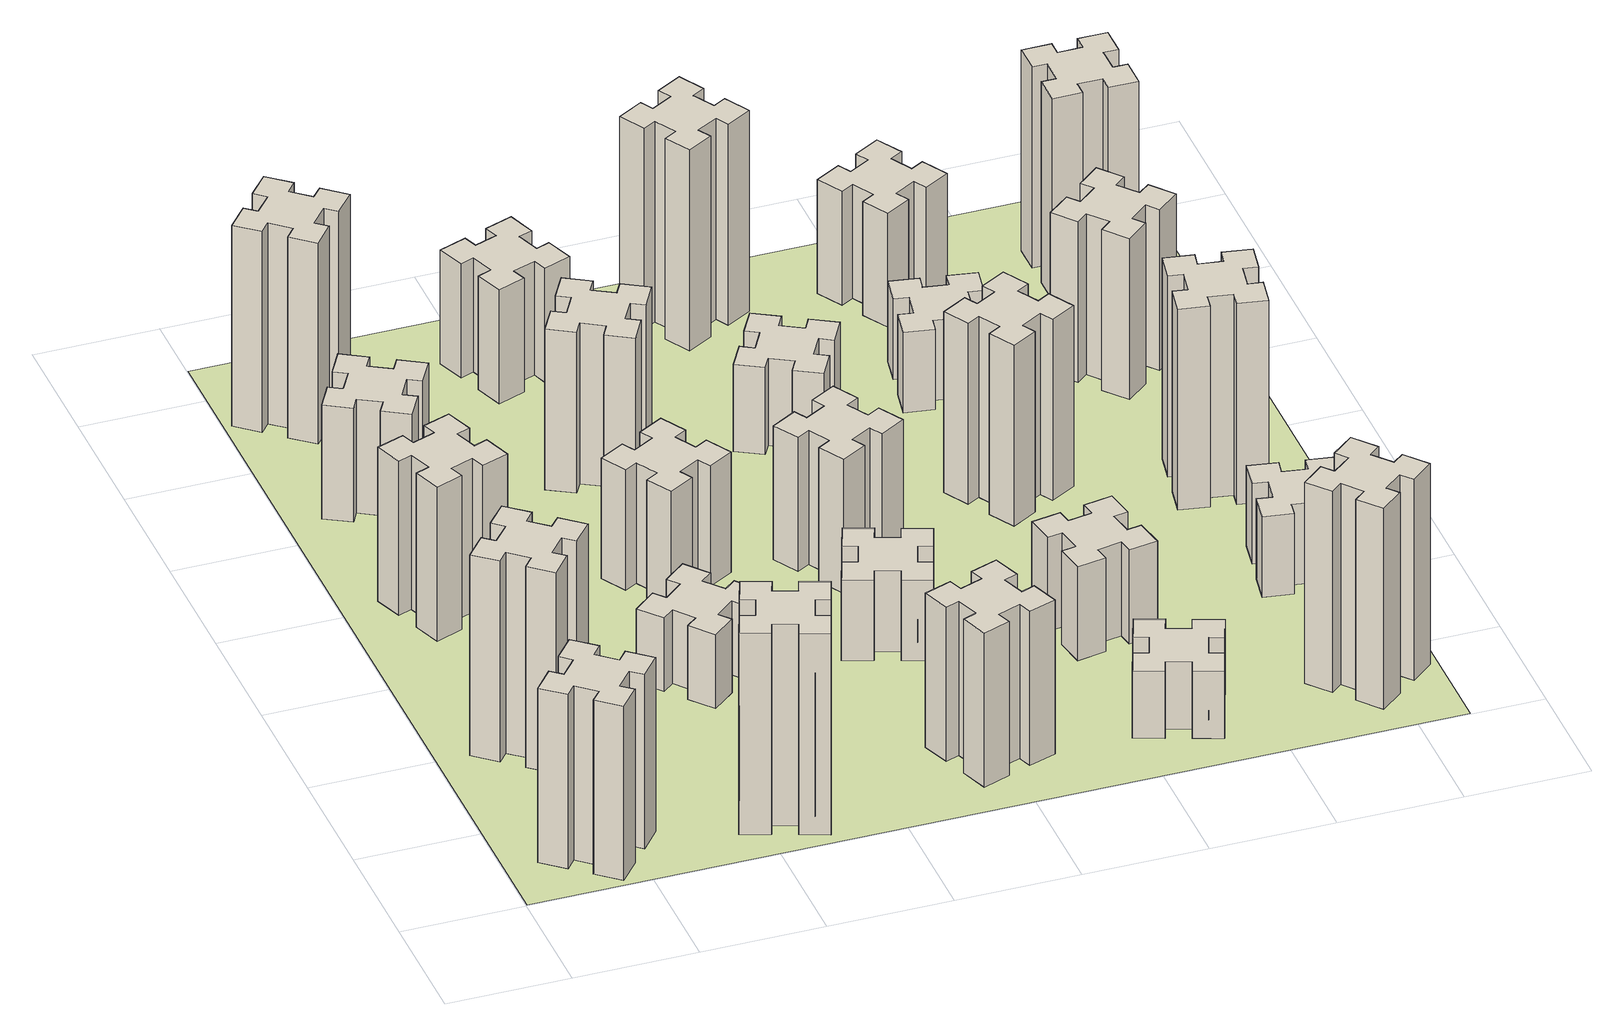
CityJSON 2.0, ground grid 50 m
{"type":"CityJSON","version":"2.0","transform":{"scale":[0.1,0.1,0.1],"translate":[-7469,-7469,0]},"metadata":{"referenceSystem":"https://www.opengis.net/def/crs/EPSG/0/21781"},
"CityObjects":{
"building1":{"type":"Building","attributes":{"class":"1000","function":"1000","usage":"1000","yearOfConstruction":2016,"roofType":"1000","measuredHeight":78,"storeysAboveGround":30,"storeysBelowGround":0},"geometry":[{"type":"Solid","lod":"1","boundaries":[[[[0,1,2,3,4,5,6,7,8,9,10,11,12,13,14,15,16,17,18,19]],[[17,16,20,21]],[[16,15,22,20]],[[15,14,23,22]],[[14,13,24,23]],[[13,12,25,24]],[[12,11,26,25]],[[11,10,27,26]],[[10,9,28,27]],[[9,8,29,28]],[[8,7,30,29]],[[7,6,31,30]],[[6,5,32,31]],[[5,4,33,32]],[[4,3,34,33]],[[3,2,35,34]],[[2,1,36,35]],[[1,0,37,36]],[[0,19,38,37]],[[19,18,39,38]],[[18,17,21,39]],[[24,25,26,27,28,29,30,31,32,33,34,35,36,37,38,39,21,20,22,23]]]]}]},
"building2":{"type":"Building","attributes":{"class":"1000","function":"1000","usage":"1000","yearOfConstruction":2016,"roofType":"1000","measuredHeight":90,"storeysAboveGround":30,"storeysBelowGround":0},"geometry":[{"type":"Solid","lod":"1","boundaries":[[[[40,41,42,43,44,45,46,47,48,49,50,51,52,53,54,55,56,57,58,59]],[[57,56,60,61]],[[56,55,62,60]],[[55,54,63,62]],[[54,53,64,63]],[[53,52,65,64]],[[52,51,66,65]],[[51,50,67,66]],[[50,49,68,67]],[[49,48,69,68]],[[48,47,70,69]],[[47,46,71,70]],[[46,45,72,71]],[[45,44,73,72]],[[44,43,74,73]],[[43,42,75,74]],[[42,41,76,75]],[[41,40,77,76]],[[40,59,78,77]],[[59,58,79,78]],[[58,57,61,79]],[[64,65,66,67,68,69,70,71,72,73,74,75,76,77,78,79,61,60,62,63]]]]}]},
"building3":{"type":"Building","attributes":{"class":"1000","function":"1000","usage":"1000","yearOfConstruction":2016,"roofType":"1000","measuredHeight":69,"storeysAboveGround":30,"storeysBelowGround":0},"geometry":[{"type":"Solid","lod":"1","boundaries":[[[[80,81,82,83,84,85,86,87,88,89,90,91,92,93,94,95,96,97,98,99]],[[97,96,100,101]],[[96,95,102,100]],[[95,94,103,102]],[[94,93,104,103]],[[93,92,105,104]],[[92,91,106,105]],[[91,90,107,106]],[[90,89,108,107]],[[89,88,109,108]],[[88,87,110,109]],[[87,86,111,110]],[[86,85,112,111]],[[85,84,113,112]],[[84,83,114,113]],[[83,82,115,114]],[[82,81,116,115]],[[81,80,117,116]],[[80,99,118,117]],[[99,98,119,118]],[[98,97,101,119]],[[104,105,106,107,108,109,110,111,112,113,114,115,116,117,118,119,101,100,102,103]]]]}]},
"building4":{"type":"Building","attributes":{"class":"1000","function":"1000","usage":"1000","yearOfConstruction":2016,"roofType":"1000","measuredHeight":51,"storeysAboveGround":30,"storeysBelowGround":0},"geometry":[{"type":"Solid","lod":"1","boundaries":[[[[120,121,122,123,124,125,126,127,128,129,130,131,132,133,134,135,136,137,138,139]],[[137,136,140,141]],[[136,135,142,140]],[[135,134,143,142]],[[134,133,144,143]],[[133,132,145,144]],[[132,131,146,145]],[[131,130,147,146]],[[130,129,148,147]],[[129,128,149,148]],[[128,127,150,149]],[[127,126,151,150]],[[126,125,152,151]],[[125,124,153,152]],[[124,123,154,153]],[[123,122,155,154]],[[122,121,156,155]],[[121,120,157,156]],[[120,139,158,157]],[[139,138,159,158]],[[138,137,141,159]],[[144,145,146,147,148,149,150,151,152,153,154,155,156,157,158,159,141,140,142,143]]]]}]},
"building5":{"type":"Building","attributes":{"class":"1000","function":"1000","usage":"1000","yearOfConstruction":2016,"roofType":"1000","measuredHeight":90,"storeysAboveGround":30,"storeysBelowGround":0},"geometry":[{"type":"Solid","lod":"1","boundaries":[[[[160,161,162,163,164,165,166,167,168,169,170,171,172,173,174,175,176,177,178,179]],[[177,176,180,181]],[[176,175,182,180]],[[175,174,183,182]],[[174,173,184,183]],[[173,172,185,184]],[[172,171,186,185]],[[171,170,187,186]],[[170,169,188,187]],[[169,168,189,188]],[[168,167,190,189]],[[167,166,191,190]],[[166,165,192,191]],[[165,164,193,192]],[[164,163,194,193]],[[163,162,195,194]],[[162,161,196,195]],[[161,160,197,196]],[[160,179,198,197]],[[179,178,199,198]],[[178,177,181,199]],[[184,185,186,187,188,189,190,191,192,193,194,195,196,197,198,199,181,180,182,183]]]]}]},
"building6":{"type":"Building","attributes":{"class":"1000","function":"1000","usage":"1000","yearOfConstruction":2016,"roofType":"1000","measuredHeight":90,"storeysAboveGround":30,"storeysBelowGround":0},"geometry":[{"type":"Solid","lod":"1","boundaries":[[[[200,201,202,203,204,205,206,207,208,209,210,211,212,213,214,215,216,217,218,219]],[[217,216,220,221]],[[216,215,222,220]],[[215,214,223,222]],[[214,213,224,223]],[[213,212,225,224]],[[212,211,226,225]],[[211,210,227,226]],[[210,209,228,227]],[[209,208,229,228]],[[208,207,230,229]],[[207,206,231,230]],[[206,205,232,231]],[[205,204,233,232]],[[204,203,234,233]],[[203,202,235,234]],[[202,201,236,235]],[[201,200,237,236]],[[200,219,238,237]],[[219,218,239,238]],[[218,217,221,239]],[[224,225,226,227,228,229,230,231,232,233,234,235,236,237,238,239,221,220,222,223]]]]}]},
"building7":{"type":"Building","attributes":{"class":"1000","function":"1000","usage":"1000","yearOfConstruction":2016,"roofType":"1000","measuredHeight":33,"storeysAboveGround":30,"storeysBelowGround":0},"geometry":[{"type":"Solid","lod":"1","boundaries":[[[[240,241,242,243,244,245,246,247,248,249,250,251,252,253,254,255,256,257,258,259]],[[257,256,260,261]],[[256,255,262,260]],[[255,254,263,262]],[[254,253,264,263]],[[253,252,265,264]],[[252,251,266,265]],[[251,250,267,266]],[[250,249,268,267]],[[249,248,269,268]],[[248,247,270,269]],[[247,246,271,270]],[[246,245,272,271]],[[245,244,273,272]],[[244,243,274,273]],[[243,242,275,274]],[[242,241,276,275]],[[241,240,277,276]],[[240,259,278,277]],[[259,258,279,278]],[[258,257,261,279]],[[264,265,266,267,268,269,270,271,272,273,274,275,276,277,278,279,261,260,262,263]]]]}]},
"building8":{"type":"Building","attributes":{"class":"1000","function":"1000","usage":"1000","yearOfConstruction":2016,"roofType":"1000","measuredHeight":54,"storeysAboveGround":30,"storeysBelowGround":0},"geometry":[{"type":"Solid","lod":"1","boundaries":[[[[280,281,282,283,284,285,286,287,288,289,290,291,292,293,294,295,296,297,298,299]],[[297,296,300,301]],[[296,295,302,300]],[[295,294,303,302]],[[294,293,304,303]],[[293,292,305,304]],[[292,291,306,305]],[[291,290,307,306]],[[290,289,308,307]],[[289,288,309,308]],[[288,287,310,309]],[[287,286,311,310]],[[286,285,312,311]],[[285,284,313,312]],[[284,283,314,313]],[[283,282,315,314]],[[282,281,316,315]],[[281,280,317,316]],[[280,299,318,317]],[[299,298,319,318]],[[298,297,301,319]],[[304,305,306,307,308,309,310,311,312,313,314,315,316,317,318,319,301,300,302,303]]]]}]},
"building9":{"type":"Building","attributes":{"class":"1000","function":"1000","usage":"1000","yearOfConstruction":2016,"roofType":"1000","measuredHeight":72,"storeysAboveGround":30,"storeysBelowGround":0},"geometry":[{"type":"Solid","lod":"1","boundaries":[[[[320,321,322,323,324,325,326,327,328,329,330,331,332,333,334,335,336,337,338,339]],[[337,336,340,341]],[[336,335,342,340]],[[335,334,343,342]],[[334,333,344,343]],[[333,332,345,344]],[[332,331,346,345]],[[331,330,347,346]],[[330,329,348,347]],[[329,328,349,348]],[[328,327,350,349]],[[327,326,351,350]],[[326,325,352,351]],[[325,324,353,352]],[[324,323,354,353]],[[323,322,355,354]],[[322,321,356,355]],[[321,320,357,356]],[[320,339,358,357]],[[339,338,359,358]],[[338,337,341,359]],[[344,345,346,347,348,349,350,351,352,353,354,355,356,357,358,359,341,340,342,343]]]]}]},
"building10":{"type":"Building","attributes":{"class":"1000","function":"1000","usage":"1000","yearOfConstruction":2016,"roofType":"1000","measuredHeight":69,"storeysAboveGround":30,"storeysBelowGround":0},"geometry":[{"type":"Solid","lod":"1","boundaries":[[[[360,361,362,363,364,365,366,367,368,369,370,371,372,373,374,375,376,377,378,379]],[[377,376,380,381]],[[376,375,382,380]],[[375,374,383,382]],[[374,373,384,383]],[[373,372,385,384]],[[372,371,386,385]],[[371,370,387,386]],[[370,369,388,387]],[[369,368,389,388]],[[368,367,390,389]],[[367,366,391,390]],[[366,365,392,391]],[[365,364,393,392]],[[364,363,394,393]],[[363,362,395,394]],[[362,361,396,395]],[[361,360,397,396]],[[360,379,398,397]],[[379,378,399,398]],[[378,377,381,399]],[[384,385,386,387,388,389,390,391,392,393,394,395,396,397,398,399,381,380,382,383]]]]}]},
"building11":{"type":"Building","attributes":{"class":"1000","function":"1000","usage":"1000","yearOfConstruction":2016,"roofType":"1000","measuredHeight":51,"storeysAboveGround":30,"storeysBelowGround":0},"geometry":[{"type":"Solid","lod":"1","boundaries":[[[[400,401,402,403,404,405,406,407,408,409,410,411,412,413,414,415,416,417,418,419]],[[417,416,420,421]],[[416,415,422,420]],[[415,414,423,422]],[[414,413,424,423]],[[413,412,425,424]],[[412,411,426,425]],[[411,410,427,426]],[[410,409,428,427]],[[409,408,429,428]],[[408,407,430,429]],[[407,406,431,430]],[[406,405,432,431]],[[405,404,433,432]],[[404,403,434,433]],[[403,402,435,434]],[[402,401,436,435]],[[401,400,437,436]],[[400,419,438,437]],[[419,418,439,438]],[[418,417,421,439]],[[424,425,426,427,428,429,430,431,432,433,434,435,436,437,438,439,421,420,422,423]]]]}]},
"building12":{"type":"Building","attributes":{"class":"1000","function":"1000","usage":"1000","yearOfConstruction":2016,"roofType":"1000","measuredHeight":36,"storeysAboveGround":30,"storeysBelowGround":0},"geometry":[{"type":"Solid","lod":"1","boundaries":[[[[440,441,442,443,444,445,446,447,448,449,450,451,452,453,454,455,456,457,458,459]],[[457,456,460,461]],[[456,455,462,460]],[[455,454,463,462]],[[454,453,464,463]],[[453,452,465,464]],[[452,451,466,465]],[[451,450,467,466]],[[450,449,468,467]],[[449,448,469,468]],[[448,447,470,469]],[[447,446,471,470]],[[446,445,472,471]],[[445,444,473,472]],[[444,443,474,473]],[[443,442,475,474]],[[442,441,476,475]],[[441,440,477,476]],[[440,459,478,477]],[[459,458,479,478]],[[458,457,461,479]],[[464,465,466,467,468,469,470,471,472,473,474,475,476,477,478,479,461,460,462,463]]]]}]},
"building13":{"type":"Building","attributes":{"class":"1000","function":"1000","usage":"1000","yearOfConstruction":2016,"roofType":"1000","measuredHeight":60,"storeysAboveGround":30,"storeysBelowGround":0},"geometry":[{"type":"Solid","lod":"1","boundaries":[[[[480,481,482,483,484,485,486,487,488,489,490,491,492,493,494,495,496,497,498,499]],[[497,496,500,501]],[[496,495,502,500]],[[495,494,503,502]],[[494,493,504,503]],[[493,492,505,504]],[[492,491,506,505]],[[491,490,507,506]],[[490,489,508,507]],[[489,488,509,508]],[[488,487,510,509]],[[487,486,511,510]],[[486,485,512,511]],[[485,484,513,512]],[[484,483,514,513]],[[483,482,515,514]],[[482,481,516,515]],[[481,480,517,516]],[[480,499,518,517]],[[499,498,519,518]],[[498,497,501,519]],[[504,505,506,507,508,509,510,511,512,513,514,515,516,517,518,519,501,500,502,503]]]]}]},
"building14":{"type":"Building","attributes":{"class":"1000","function":"1000","usage":"1000","yearOfConstruction":2016,"roofType":"1000","measuredHeight":39,"storeysAboveGround":30,"storeysBelowGround":0},"geometry":[{"type":"Solid","lod":"1","boundaries":[[[[520,521,522,523,524,525,526,527,528,529,530,531,532,533,534,535,536,537,538,539]],[[537,536,540,541]],[[536,535,542,540]],[[535,534,543,542]],[[534,533,544,543]],[[533,532,545,544]],[[532,531,546,545]],[[531,530,547,546]],[[530,529,548,547]],[[529,528,549,548]],[[528,527,550,549]],[[527,526,551,550]],[[526,525,552,551]],[[525,524,553,552]],[[524,523,554,553]],[[523,522,555,554]],[[522,521,556,555]],[[521,520,557,556]],[[520,539,558,557]],[[539,538,559,558]],[[538,537,541,559]],[[544,545,546,547,548,549,550,551,552,553,554,555,556,557,558,559,541,540,542,543]]]]}]},
"building15":{"type":"Building","attributes":{"class":"1000","function":"1000","usage":"1000","yearOfConstruction":2016,"roofType":"1000","measuredHeight":30,"storeysAboveGround":30,"storeysBelowGround":0},"geometry":[{"type":"Solid","lod":"1","boundaries":[[[[560,561,562,563,564,565,566,567,568,569,570,571,572,573,574,575,576,577,578,579]],[[577,576,580,581]],[[576,575,582,580]],[[575,574,583,582]],[[574,573,584,583]],[[573,572,585,584]],[[572,571,586,585]],[[571,570,587,586]],[[570,569,588,587]],[[569,568,589,588]],[[568,567,590,589]],[[567,566,591,590]],[[566,565,592,591]],[[565,564,593,592]],[[564,563,594,593]],[[563,562,595,594]],[[562,561,596,595]],[[561,560,597,596]],[[560,579,598,597]],[[579,578,599,598]],[[578,577,581,599]],[[584,585,586,587,588,589,590,591,592,593,594,595,596,597,598,599,581,580,582,583]]]]}]},
"building16":{"type":"Building","attributes":{"class":"1000","function":"1000","usage":"1000","yearOfConstruction":2016,"roofType":"1000","measuredHeight":90,"storeysAboveGround":30,"storeysBelowGround":0},"geometry":[{"type":"Solid","lod":"1","boundaries":[[[[600,601,602,603,604,605,606,607,608,609,610,611,612,613,614,615,616,617,618,619]],[[617,616,620,621]],[[616,615,622,620]],[[615,614,623,622]],[[614,613,624,623]],[[613,612,625,624]],[[612,611,626,625]],[[611,610,627,626]],[[610,609,628,627]],[[609,608,629,628]],[[608,607,630,629]],[[607,606,631,630]],[[606,605,632,631]],[[605,604,633,632]],[[604,603,634,633]],[[603,602,635,634]],[[602,601,636,635]],[[601,600,637,636]],[[600,619,638,637]],[[619,618,639,638]],[[618,617,621,639]],[[624,625,626,627,628,629,630,631,632,633,634,635,636,637,638,639,621,620,622,623]]]]}]},
"building17":{"type":"Building","attributes":{"class":"1000","function":"1000","usage":"1000","yearOfConstruction":2016,"roofType":"1000","measuredHeight":42,"storeysAboveGround":30,"storeysBelowGround":0},"geometry":[{"type":"Solid","lod":"1","boundaries":[[[[640,641,642,643,644,645,646,647,648,649,650,651,652,653,654,655,656,657,658,659]],[[657,656,660,661]],[[656,655,662,660]],[[655,654,663,662]],[[654,653,664,663]],[[653,652,665,664]],[[652,651,666,665]],[[651,650,667,666]],[[650,649,668,667]],[[649,648,669,668]],[[648,647,670,669]],[[647,646,671,670]],[[646,645,672,671]],[[645,644,673,672]],[[644,643,674,673]],[[643,642,675,674]],[[642,641,676,675]],[[641,640,677,676]],[[640,659,678,677]],[[659,658,679,678]],[[658,657,661,679]],[[664,665,666,667,668,669,670,671,672,673,674,675,676,677,678,679,661,660,662,663]]]]}]},
"building18":{"type":"Building","attributes":{"class":"1000","function":"1000","usage":"1000","yearOfConstruction":2016,"roofType":"1000","measuredHeight":81,"storeysAboveGround":30,"storeysBelowGround":0},"geometry":[{"type":"Solid","lod":"1","boundaries":[[[[680,681,682,683,684,685,686,687,688,689,690,691,692,693,694,695,696,697,698,699]],[[697,696,700,701]],[[696,695,702,700]],[[695,694,703,702]],[[694,693,704,703]],[[693,692,705,704]],[[692,691,706,705]],[[691,690,707,706]],[[690,689,708,707]],[[689,688,709,708]],[[688,687,710,709]],[[687,686,711,710]],[[686,685,712,711]],[[685,684,713,712]],[[684,683,714,713]],[[683,682,715,714]],[[682,681,716,715]],[[681,680,717,716]],[[680,699,718,717]],[[699,698,719,718]],[[698,697,701,719]],[[704,705,706,707,708,709,710,711,712,713,714,715,716,717,718,719,701,700,702,703]]]]}]},
"building19":{"type":"Building","attributes":{"class":"1000","function":"1000","usage":"1000","yearOfConstruction":2016,"roofType":"1000","measuredHeight":36,"storeysAboveGround":30,"storeysBelowGround":0},"geometry":[{"type":"Solid","lod":"1","boundaries":[[[[720,721,722,723,724,725,726,727,728,729,730,731,732,733,734,735,736,737,738,739]],[[737,736,740,741]],[[736,735,742,740]],[[735,734,743,742]],[[734,733,744,743]],[[733,732,745,744]],[[732,731,746,745]],[[731,730,747,746]],[[730,729,748,747]],[[729,728,749,748]],[[728,727,750,749]],[[727,726,751,750]],[[726,725,752,751]],[[725,724,753,752]],[[724,723,754,753]],[[723,722,755,754]],[[722,721,756,755]],[[721,720,757,756]],[[720,739,758,757]],[[739,738,759,758]],[[738,737,741,759]],[[744,745,746,747,748,749,750,751,752,753,754,755,756,757,758,759,741,740,742,743]]]]}]},
"building20":{"type":"Building","attributes":{"class":"1000","function":"1000","usage":"1000","yearOfConstruction":2016,"roofType":"1000","measuredHeight":90,"storeysAboveGround":30,"storeysBelowGround":0},"geometry":[{"type":"Solid","lod":"1","boundaries":[[[[760,761,762,763,764,765,766,767,768,769,770,771,772,773,774,775,776,777,778,779]],[[777,776,780,781]],[[776,775,782,780]],[[775,774,783,782]],[[774,773,784,783]],[[773,772,785,784]],[[772,771,786,785]],[[771,770,787,786]],[[770,769,788,787]],[[769,768,789,788]],[[768,767,790,789]],[[767,766,791,790]],[[766,765,792,791]],[[765,764,793,792]],[[764,763,794,793]],[[763,762,795,794]],[[762,761,796,795]],[[761,760,797,796]],[[760,779,798,797]],[[779,778,799,798]],[[778,777,781,799]],[[784,785,786,787,788,789,790,791,792,793,794,795,796,797,798,799,781,780,782,783]]]]}]},
"building21":{"type":"Building","attributes":{"class":"1000","function":"1000","usage":"1000","yearOfConstruction":2016,"roofType":"1000","measuredHeight":51,"storeysAboveGround":30,"storeysBelowGround":0},"geometry":[{"type":"Solid","lod":"1","boundaries":[[[[800,801,802,803,804,805,806,807,808,809,810,811,812,813,814,815,816,817,818,819]],[[817,816,820,821]],[[816,815,822,820]],[[815,814,823,822]],[[814,813,824,823]],[[813,812,825,824]],[[812,811,826,825]],[[811,810,827,826]],[[810,809,828,827]],[[809,808,829,828]],[[808,807,830,829]],[[807,806,831,830]],[[806,805,832,831]],[[805,804,833,832]],[[804,803,834,833]],[[803,802,835,834]],[[802,801,836,835]],[[801,800,837,836]],[[800,819,838,837]],[[819,818,839,838]],[[818,817,821,839]],[[824,825,826,827,828,829,830,831,832,833,834,835,836,837,838,839,821,820,822,823]]]]}]},
"building22":{"type":"Building","attributes":{"class":"1000","function":"1000","usage":"1000","yearOfConstruction":2016,"roofType":"1000","measuredHeight":36,"storeysAboveGround":30,"storeysBelowGround":0},"geometry":[{"type":"Solid","lod":"1","boundaries":[[[[840,841,842,843,844,845,846,847,848,849,850,851,852,853,854,855,856,857,858,859]],[[857,856,860,861]],[[856,855,862,860]],[[855,854,863,862]],[[854,853,864,863]],[[853,852,865,864]],[[852,851,866,865]],[[851,850,867,866]],[[850,849,868,867]],[[849,848,869,868]],[[848,847,870,869]],[[847,846,871,870]],[[846,845,872,871]],[[845,844,873,872]],[[844,843,874,873]],[[843,842,875,874]],[[842,841,876,875]],[[841,840,877,876]],[[840,859,878,877]],[[859,858,879,878]],[[858,857,861,879]],[[864,865,866,867,868,869,870,871,872,873,874,875,876,877,878,879,861,860,862,863]]]]}]},
"building23":{"type":"Building","attributes":{"class":"1000","function":"1000","usage":"1000","yearOfConstruction":2016,"roofType":"1000","measuredHeight":90,"storeysAboveGround":30,"storeysBelowGround":0},"geometry":[{"type":"Solid","lod":"1","boundaries":[[[[880,881,882,883,884,885,886,887,888,889,890,891,892,893,894,895,896,897,898,899]],[[897,896,900,901]],[[896,895,902,900]],[[895,894,903,902]],[[894,893,904,903]],[[893,892,905,904]],[[892,891,906,905]],[[891,890,907,906]],[[890,889,908,907]],[[889,888,909,908]],[[888,887,910,909]],[[887,886,911,910]],[[886,885,912,911]],[[885,884,913,912]],[[884,883,914,913]],[[883,882,915,914]],[[882,881,916,915]],[[881,880,917,916]],[[880,899,918,917]],[[899,898,919,918]],[[898,897,901,919]],[[904,905,906,907,908,909,910,911,912,913,914,915,916,917,918,919,901,900,902,903]]]]}]},
"building24":{"type":"Building","attributes":{"class":"1000","function":"1000","usage":"1000","yearOfConstruction":2016,"roofType":"1000","measuredHeight":72,"storeysAboveGround":30,"storeysBelowGround":0},"geometry":[{"type":"Solid","lod":"1","boundaries":[[[[920,921,922,923,924,925,926,927,928,929,930,931,932,933,934,935,936,937,938,939]],[[937,936,940,941]],[[936,935,942,940]],[[935,934,943,942]],[[934,933,944,943]],[[933,932,945,944]],[[932,931,946,945]],[[931,930,947,946]],[[930,929,948,947]],[[929,928,949,948]],[[928,927,950,949]],[[927,926,951,950]],[[926,925,952,951]],[[925,924,953,952]],[[924,923,954,953]],[[923,922,955,954]],[[922,921,956,955]],[[921,920,957,956]],[[920,939,958,957]],[[939,938,959,958]],[[938,937,941,959]],[[944,945,946,947,948,949,950,951,952,953,954,955,956,957,958,959,941,940,942,943]]]]}]},
"building25":{"type":"Building","attributes":{"class":"1000","function":"1000","usage":"1000","yearOfConstruction":2016,"roofType":"1000","measuredHeight":90,"storeysAboveGround":30,"storeysBelowGround":0},"geometry":[{"type":"Solid","lod":"1","boundaries":[[[[960,961,962,963,964,965,966,967,968,969,970,971,972,973,974,975,976,977,978,979]],[[977,976,980,981]],[[976,975,982,980]],[[975,974,983,982]],[[974,973,984,983]],[[973,972,985,984]],[[972,971,986,985]],[[971,970,987,986]],[[970,969,988,987]],[[969,968,989,988]],[[968,967,990,989]],[[967,966,991,990]],[[966,965,992,991]],[[965,964,993,992]],[[964,963,994,993]],[[963,962,995,994]],[[962,961,996,995]],[[961,960,997,996]],[[960,979,998,997]],[[979,978,999,998]],[[978,977,981,999]],[[984,985,986,987,988,989,990,991,992,993,994,995,996,997,998,999,981,980,982,983]]]]}]},
"landuse1":{"type":"LandUse","attributes":{"name":"plot1","function":"1010"},"geometry":[{"type":"MultiSurface","lod":"1","boundaries":[[[1000,1001,1002,1003]]]}]}
},
"vertices":[
[427,166,0],[492,243,0],[538,204,0],[615,296,0],[523,373,0],[484,327,0],[408,392,0],[446,438,0],[354,515,0],[277,423,0],[323,384,0],[259,308,0],[213,346,0],[136,254,0],[228,177,0],[266,223,0],[343,159,0],[304,113,0],[396,36,0],[473,128,0],[343,159,780],[304,113,780],[266,223,780],[228,177,780],[136,254,780],[213,346,780],[259,308,780],[323,384,780],[277,423,780],[354,515,780],[446,438,780],[408,392,780],[484,327,780],[523,373,780],[615,296,780],[538,204,780],[492,243,780],[427,166,780],[473,128,780],[396,36,780],
[484,1067,0],[408,1132,0],[446,1178,0],[354,1255,0],[277,1163,0],[323,1124,0],[259,1048,0],[213,1086,0],[136,994,0],[228,917,0],[266,963,0],[343,899,0],[304,853,0],[396,776,0],[473,868,0],[427,906,0],[492,983,0],[538,944,0],[615,1036,0],[523,1113,0],[492,983,900],[538,944,900],[427,906,900],[473,868,900],[396,776,900],[304,853,900],[343,899,900],[266,963,900],[228,917,900],[136,994,900],[213,1086,900],[259,1048,900],[323,1124,900],[277,1163,900],[354,1255,900],[446,1178,900],[408,1132,900],[484,1067,900],[523,1113,900],[615,1036,900],
[366,1835,0],[460,1869,0],[480,1813,0],[593,1854,0],[552,1967,0],[496,1946,0],[462,2040,0],[518,2060,0],[477,2173,0],[364,2132,0],[385,2076,0],[291,2042,0],[270,2098,0],[157,2057,0],[199,1944,0],[255,1965,0],[289,1871,0],[233,1850,0],[274,1737,0],[387,1779,0],[289,1871,690],[233,1850,690],[255,1965,690],[199,1944,690],[157,2057,690],[270,2098,690],[291,2042,690],[385,2076,690],[364,2132,690],[477,2173,690],[518,2060,690],[462,2040,690],[496,1946,690],[552,1967,690],[593,1854,690],[480,1813,690],[460,1869,690],[366,1835,690],[387,1779,690],[274,1737,690],
[446,2597,0],[496,2684,0],[548,2654,0],[608,2758,0],[504,2818,0],[474,2766,0],[387,2816,0],[417,2868,0],[313,2928,0],[253,2824,0],[305,2794,0],[255,2707,0],[203,2737,0],[143,2633,0],[247,2573,0],[277,2625,0],[364,2575,0],[334,2523,0],[438,2463,0],[498,2567,0],[364,2575,510],[334,2523,510],[277,2625,510],[247,2573,510],[143,2633,510],[203,2737,510],[255,2707,510],[305,2794,510],[253,2824,510],[313,2928,510],[417,2868,510],[387,2816,510],[474,2766,510],[504,2818,510],[608,2758,510],[548,2654,510],[496,2684,510],[446,2597,510],[498,2567,510],[438,2463,510],
[1029,360,0],[995,266,0],[939,287,0],[897,174,0],[1010,133,0],[1031,189,0],[1125,155,0],[1104,99,0],[1217,57,0],[1258,170,0],[1202,191,0],[1236,285,0],[1292,264,0],[1333,377,0],[1220,418,0],[1200,362,0],[1106,396,0],[1127,452,0],[1014,493,0],[973,380,0],[1106,396,900],[1127,452,900],[1200,362,900],[1220,418,900],[1333,377,900],[1292,264,900],[1236,285,900],[1202,191,900],[1258,170,900],[1217,57,900],[1104,99,900],[1125,155,900],[1031,189,900],[1010,133,900],[897,174,900],[939,287,900],[995,266,900],[1029,360,900],[973,380,900],[1014,493,900],
[384,3387,0],[308,3452,0],[346,3498,0],[254,3575,0],[177,3483,0],[223,3444,0],[159,3368,0],[113,3406,0],[36,3314,0],[128,3237,0],[166,3283,0],[243,3219,0],[204,3173,0],[296,3096,0],[373,3188,0],[327,3226,0],[392,3303,0],[438,3264,0],[515,3356,0],[423,3433,0],[392,3303,900],[438,3264,900],[327,3226,900],[373,3188,900],[296,3096,900],[204,3173,900],[243,3219,900],[166,3283,900],[128,3237,900],[36,3314,900],[113,3406,900],[159,3368,900],[223,3444,900],[177,3483,900],[254,3575,900],[346,3498,900],[308,3452,900],[384,3387,900],[423,3433,900],[515,3356,900],
[1083,1332,0],[1006,1267,0],[968,1313,0],[876,1236,0],[953,1144,0],[999,1183,0],[1063,1106,0],[1017,1068,0],[1094,976,0],[1186,1053,0],[1148,1099,0],[1224,1163,0],[1263,1117,0],[1355,1194,0],[1278,1286,0],[1232,1248,0],[1167,1324,0],[1213,1363,0],[1136,1455,0],[1044,1378,0],[1167,1324,330],[1213,1363,330],[1232,1248,330],[1278,1286,330],[1355,1194,330],[1263,1117,330],[1224,1163,330],[1148,1099,330],[1186,1053,330],[1094,976,330],[1017,1068,330],[1063,1106,330],[999,1183,330],[953,1144,330],[876,1236,330],[968,1313,330],[1006,1267,330],[1083,1332,330],[1044,1378,330],[1136,1455,330],
[1336,1867,0],[1286,1954,0],[1338,1984,0],[1278,2088,0],[1174,2028,0],[1204,1976,0],[1117,1926,0],[1087,1978,0],[983,1918,0],[1043,1814,0],[1095,1844,0],[1145,1757,0],[1093,1727,0],[1153,1623,0],[1257,1683,0],[1227,1735,0],[1314,1785,0],[1344,1733,0],[1448,1793,0],[1388,1897,0],[1314,1785,540],[1344,1733,540],[1227,1735,540],[1257,1683,540],[1153,1623,540],[1093,1727,540],[1145,1757,540],[1095,1844,540],[1043,1814,540],[983,1918,540],[1087,1978,540],[1117,1926,540],[1204,1976,540],[1174,2028,540],[1278,2088,540],[1338,1984,540],[1286,1954,540],[1336,1867,540],[1388,1897,540],[1448,1793,540],
[1314,2666,0],[1227,2716,0],[1257,2768,0],[1153,2828,0],[1093,2724,0],[1145,2694,0],[1095,2607,0],[1043,2637,0],[983,2533,0],[1087,2473,0],[1117,2525,0],[1204,2475,0],[1174,2423,0],[1278,2363,0],[1338,2467,0],[1286,2497,0],[1336,2584,0],[1388,2554,0],[1448,2658,0],[1344,2718,0],[1336,2584,720],[1388,2554,720],[1286,2497,720],[1338,2467,720],[1278,2363,720],[1174,2423,720],[1204,2475,720],[1117,2525,720],[1087,2473,720],[983,2533,720],[1043,2637,720],[1095,2607,720],[1145,2694,720],[1093,2724,720],[1153,2828,720],[1257,2768,720],[1227,2716,720],[1314,2666,720],[1344,2718,720],[1448,2658,720],
[1965,496,0],[1871,462,0],[1850,518,0],[1737,477,0],[1779,364,0],[1835,385,0],[1869,291,0],[1813,270,0],[1854,157,0],[1967,199,0],[1946,255,0],[2040,289,0],[2060,233,0],[2173,274,0],[2132,387,0],[2076,366,0],[2042,460,0],[2098,480,0],[2057,593,0],[1944,552,0],[2042,460,690],[2098,480,690],[2076,366,690],[2132,387,690],[2173,274,690],[2060,233,690],[2040,289,690],[1946,255,690],[1967,199,690],[1854,157,690],[1813,270,690],[1869,291,690],[1835,385,690],[1779,364,690],[1737,477,690],[1850,518,690],[1871,462,690],[1965,496,690],[1944,552,690],[2057,593,690],
[1125,3456,0],[1031,3422,0],[1010,3478,0],[897,3437,0],[939,3324,0],[995,3345,0],[1029,3251,0],[973,3230,0],[1014,3117,0],[1127,3159,0],[1106,3215,0],[1200,3249,0],[1220,3193,0],[1333,3234,0],[1292,3347,0],[1236,3326,0],[1202,3420,0],[1258,3440,0],[1217,3553,0],[1104,3512,0],[1202,3420,510],[1258,3440,510],[1236,3326,510],[1292,3347,510],[1333,3234,510],[1220,3193,510],[1200,3249,510],[1106,3215,510],[1127,3159,510],[1014,3117,510],[973,3230,510],[1029,3251,510],[995,3345,510],[939,3324,510],[897,3437,510],[1010,3478,510],[1031,3422,510],[1125,3456,510],[1104,3512,510],[1217,3553,510],
[1771,1129,0],[1865,1095,0],[1844,1039,0],[1957,997,0],[1998,1110,0],[1942,1131,0],[1976,1225,0],[2032,1204,0],[2073,1317,0],[1960,1358,0],[1940,1302,0],[1846,1336,0],[1867,1392,0],[1754,1433,0],[1713,1320,0],[1769,1300,0],[1735,1206,0],[1679,1227,0],[1637,1114,0],[1750,1073,0],[1735,1206,360],[1679,1227,360],[1769,1300,360],[1713,1320,360],[1754,1433,360],[1867,1392,360],[1846,1336,360],[1940,1302,360],[1960,1358,360],[2073,1317,360],[2032,1204,360],[1976,1225,360],[1942,1131,360],[1998,1110,360],[1957,997,360],[1844,1039,360],[1865,1095,360],[1771,1129,360],[1750,1073,360],[1637,1114,360],
[1976,1767,0],[1926,1854,0],[1978,1884,0],[1918,1988,0],[1814,1928,0],[1844,1876,0],[1757,1826,0],[1727,1878,0],[1623,1818,0],[1683,1714,0],[1735,1744,0],[1785,1657,0],[1733,1627,0],[1793,1523,0],[1897,1583,0],[1867,1635,0],[1954,1685,0],[1984,1633,0],[2088,1693,0],[2028,1797,0],[1954,1685,600],[1984,1633,600],[1867,1635,600],[1897,1583,600],[1793,1523,600],[1733,1627,600],[1785,1657,600],[1735,1744,600],[1683,1714,600],[1623,1818,600],[1727,1878,600],[1757,1826,600],[1844,1876,600],[1814,1928,600],[1918,1988,600],[1978,1884,600],[1926,1854,600],[1976,1767,600],[2028,1797,600],[2088,1693,600],
[2026,2497,0],[2076,2584,0],[2128,2554,0],[2188,2658,0],[2084,2718,0],[2054,2666,0],[1967,2716,0],[1997,2768,0],[1893,2828,0],[1833,2724,0],[1885,2694,0],[1835,2607,0],[1783,2637,0],[1723,2533,0],[1827,2473,0],[1857,2525,0],[1944,2475,0],[1914,2423,0],[2018,2363,0],[2078,2467,0],[1944,2475,390],[1914,2423,390],[1857,2525,390],[1827,2473,390],[1723,2533,390],[1783,2637,390],[1835,2607,390],[1885,2694,390],[1833,2724,390],[1893,2828,390],[1997,2768,390],[1967,2716,390],[2054,2666,390],[2084,2718,390],[2188,2658,390],[2128,2554,390],[2076,2584,390],[2026,2497,390],[2078,2467,390],[2018,2363,390],
[2782,291,0],[2816,385,0],[2872,364,0],[2913,477,0],[2800,518,0],[2780,462,0],[2686,496,0],[2707,552,0],[2594,593,0],[2553,480,0],[2609,460,0],[2575,366,0],[2519,387,0],[2477,274,0],[2590,233,0],[2611,289,0],[2705,255,0],[2684,199,0],[2797,157,0],[2838,270,0],[2705,255,300],[2684,199,300],[2611,289,300],[2590,233,300],[2477,274,300],[2519,387,300],[2575,366,300],[2609,460,300],[2553,480,300],[2594,593,300],[2707,552,300],[2686,496,300],[2780,462,300],[2800,518,300],[2913,477,300],[2872,364,300],[2816,385,300],[2782,291,300],[2838,270,300],[2797,157,300],
[1844,3556,0],[1757,3506,0],[1727,3558,0],[1623,3498,0],[1683,3394,0],[1735,3424,0],[1785,3337,0],[1733,3307,0],[1793,3203,0],[1897,3263,0],[1867,3315,0],[1954,3365,0],[1984,3313,0],[2088,3373,0],[2028,3477,0],[1976,3447,0],[1926,3534,0],[1978,3564,0],[1918,3668,0],[1814,3608,0],[1926,3534,900],[1978,3564,900],[1976,3447,900],[2028,3477,900],[2088,3373,900],[1984,3313,900],[1954,3365,900],[1867,3315,900],[1897,3263,900],[1793,3203,900],[1733,3307,900],[1785,3337,900],[1735,3424,900],[1683,3394,900],[1623,3498,900],[1727,3558,900],[1757,3506,900],[1844,3556,900],[1814,3608,900],[1918,3668,900],
[2625,1132,0],[2527,1115,0],[2517,1174,0],[2398,1153,0],[2419,1035,0],[2478,1045,0],[2496,947,0],[2437,937,0],[2457,818,0],[2576,839,0],[2565,898,0],[2664,916,0],[2674,857,0],[2792,877,0],[2771,996,0],[2712,985,0],[2695,1084,0],[2754,1094,0],[2733,1212,0],[2615,1191,0],[2695,1084,420],[2754,1094,420],[2712,985,420],[2771,996,420],[2792,877,420],[2674,857,420],[2664,916,420],[2565,898,420],[2576,839,420],[2457,818,420],[2437,937,420],[2496,947,420],[2478,1045,420],[2419,1035,420],[2398,1153,420],[2517,1174,420],[2527,1115,420],[2625,1132,420],[2615,1191,420],[2733,1212,420],
[2716,1967,0],[2666,2054,0],[2718,2084,0],[2658,2188,0],[2554,2128,0],[2584,2076,0],[2497,2026,0],[2467,2078,0],[2363,2018,0],[2423,1914,0],[2475,1944,0],[2525,1857,0],[2473,1827,0],[2533,1723,0],[2637,1783,0],[2607,1835,0],[2694,1885,0],[2724,1833,0],[2828,1893,0],[2768,1997,0],[2694,1885,810],[2724,1833,810],[2607,1835,810],[2637,1783,810],[2533,1723,810],[2473,1827,810],[2525,1857,810],[2475,1944,810],[2423,1914,810],[2363,2018,810],[2467,2078,810],[2497,2026,810],[2584,2076,810],[2554,2128,810],[2658,2188,810],[2718,2084,810],[2666,2054,810],[2716,1967,810],[2768,1997,810],[2828,1893,810],
[2664,2795,0],[2565,2812,0],[2576,2871,0],[2457,2892,0],[2437,2774,0],[2496,2764,0],[2478,2665,0],[2419,2676,0],[2398,2557,0],[2517,2537,0],[2527,2596,0],[2625,2578,0],[2615,2519,0],[2733,2498,0],[2754,2617,0],[2695,2627,0],[2712,2725,0],[2771,2715,0],[2792,2833,0],[2674,2854,0],[2712,2725,360],[2771,2715,360],[2695,2627,360],[2754,2617,360],[2733,2498,360],[2615,2519,360],[2625,2578,360],[2527,2596,360],[2517,2537,360],[2398,2557,360],[2419,2676,360],[2478,2665,360],[2496,2764,360],[2437,2774,360],[2457,2892,360],[2576,2871,360],[2565,2812,360],[2664,2795,360],[2674,2854,360],[2792,2833,360],
[3468,259,0],[3544,323,0],[3583,277,0],[3675,354,0],[3598,446,0],[3552,408,0],[3487,484,0],[3533,523,0],[3456,615,0],[3364,538,0],[3403,492,0],[3326,427,0],[3288,473,0],[3196,396,0],[3273,304,0],[3319,343,0],[3383,266,0],[3337,228,0],[3414,136,0],[3506,213,0],[3383,266,900],[3337,228,900],[3319,343,900],[3273,304,900],[3196,396,900],[3288,473,900],[3326,427,900],[3403,492,900],[3364,538,900],[3456,615,900],[3533,523,900],[3487,484,900],[3552,408,900],[3598,446,900],[3675,354,900],[3583,277,900],[3544,323,900],[3468,259,900],[3506,213,900],[3414,136,900],
[2716,3347,0],[2666,3434,0],[2718,3464,0],[2658,3568,0],[2554,3508,0],[2584,3456,0],[2497,3406,0],[2467,3458,0],[2363,3398,0],[2423,3294,0],[2475,3324,0],[2525,3237,0],[2473,3207,0],[2533,3103,0],[2637,3163,0],[2607,3215,0],[2694,3265,0],[2724,3213,0],[2828,3273,0],[2768,3377,0],[2694,3265,510],[2724,3213,510],[2607,3215,510],[2637,3163,510],[2533,3103,510],[2473,3207,510],[2525,3237,510],[2475,3324,510],[2423,3294,510],[2363,3398,510],[2467,3458,510],[2497,3406,510],[2584,3456,510],[2554,3508,510],[2658,3568,510],[2718,3464,510],[2666,3434,510],[2716,3347,510],[2768,3377,510],[2828,3273,510],
[3367,1016,0],[3465,998,0],[3455,939,0],[3573,918,0],[3594,1037,0],[3535,1047,0],[3552,1145,0],[3611,1135,0],[3632,1253,0],[3514,1274,0],[3504,1215,0],[3405,1232,0],[3416,1291,0],[3297,1312,0],[3277,1194,0],[3336,1184,0],[3318,1085,0],[3259,1096,0],[3238,977,0],[3357,957,0],[3318,1085,360],[3259,1096,360],[3336,1184,360],[3277,1194,360],[3297,1312,360],[3416,1291,360],[3405,1232,360],[3504,1215,360],[3514,1274,360],[3632,1253,360],[3611,1135,360],[3552,1145,360],[3535,1047,360],[3594,1037,360],[3573,918,360],[3455,939,360],[3465,998,360],[3367,1016,360],[3357,957,360],[3238,977,360],
[3267,1656,0],[3365,1638,0],[3355,1579,0],[3473,1558,0],[3494,1677,0],[3435,1687,0],[3452,1785,0],[3511,1775,0],[3532,1893,0],[3414,1914,0],[3404,1855,0],[3305,1872,0],[3316,1931,0],[3197,1952,0],[3177,1834,0],[3236,1824,0],[3218,1725,0],[3159,1736,0],[3138,1617,0],[3257,1597,0],[3218,1725,900],[3159,1736,900],[3236,1824,900],[3177,1834,900],[3197,1952,900],[3316,1931,900],[3305,1872,900],[3404,1855,900],[3414,1914,900],[3532,1893,900],[3511,1775,900],[3452,1785,900],[3435,1687,900],[3494,1677,900],[3473,1558,900],[3355,1579,900],[3365,1638,900],[3267,1656,900],[3257,1597,900],[3138,1617,900],
[3119,2563,0],[3183,2486,0],[3137,2448,0],[3214,2356,0],[3306,2433,0],[3268,2479,0],[3344,2543,0],[3383,2497,0],[3475,2574,0],[3398,2666,0],[3352,2628,0],[3287,2704,0],[3333,2743,0],[3256,2835,0],[3164,2758,0],[3203,2712,0],[3126,2647,0],[3088,2693,0],[2996,2616,0],[3073,2524,0],[3126,2647,720],[3088,2693,720],[3203,2712,720],[3164,2758,720],[3256,2835,720],[3333,2743,720],[3287,2704,720],[3352,2628,720],[3398,2666,720],[3475,2574,720],[3383,2497,720],[3344,2543,720],[3268,2479,720],[3306,2433,720],[3214,2356,720],[3137,2448,720],[3183,2486,720],[3119,2563,720],[3073,2524,720],[2996,2616,720],
[3285,3125,0],[3385,3125,0],[3385,3065,0],[3505,3065,0],[3505,3185,0],[3445,3185,0],[3445,3285,0],[3505,3285,0],[3505,3405,0],[3385,3405,0],[3385,3345,0],[3285,3345,0],[3285,3405,0],[3165,3405,0],[3165,3285,0],[3225,3285,0],[3225,3185,0],[3165,3185,0],[3165,3065,0],[3285,3065,0],[3225,3185,900],[3165,3185,900],[3225,3285,900],[3165,3285,900],[3165,3405,900],[3285,3405,900],[3285,3345,900],[3385,3345,900],[3385,3405,900],[3505,3405,900],[3505,3285,900],[3445,3285,900],[3445,3185,900],[3505,3185,900],[3505,3065,900],[3385,3065,900],[3385,3125,900],[3285,3125,900],[3285,3065,900],[3165,3065,900],
[5,3705,0],[3705,3705,0],[3705,5,0],[5,5,0]
]}
